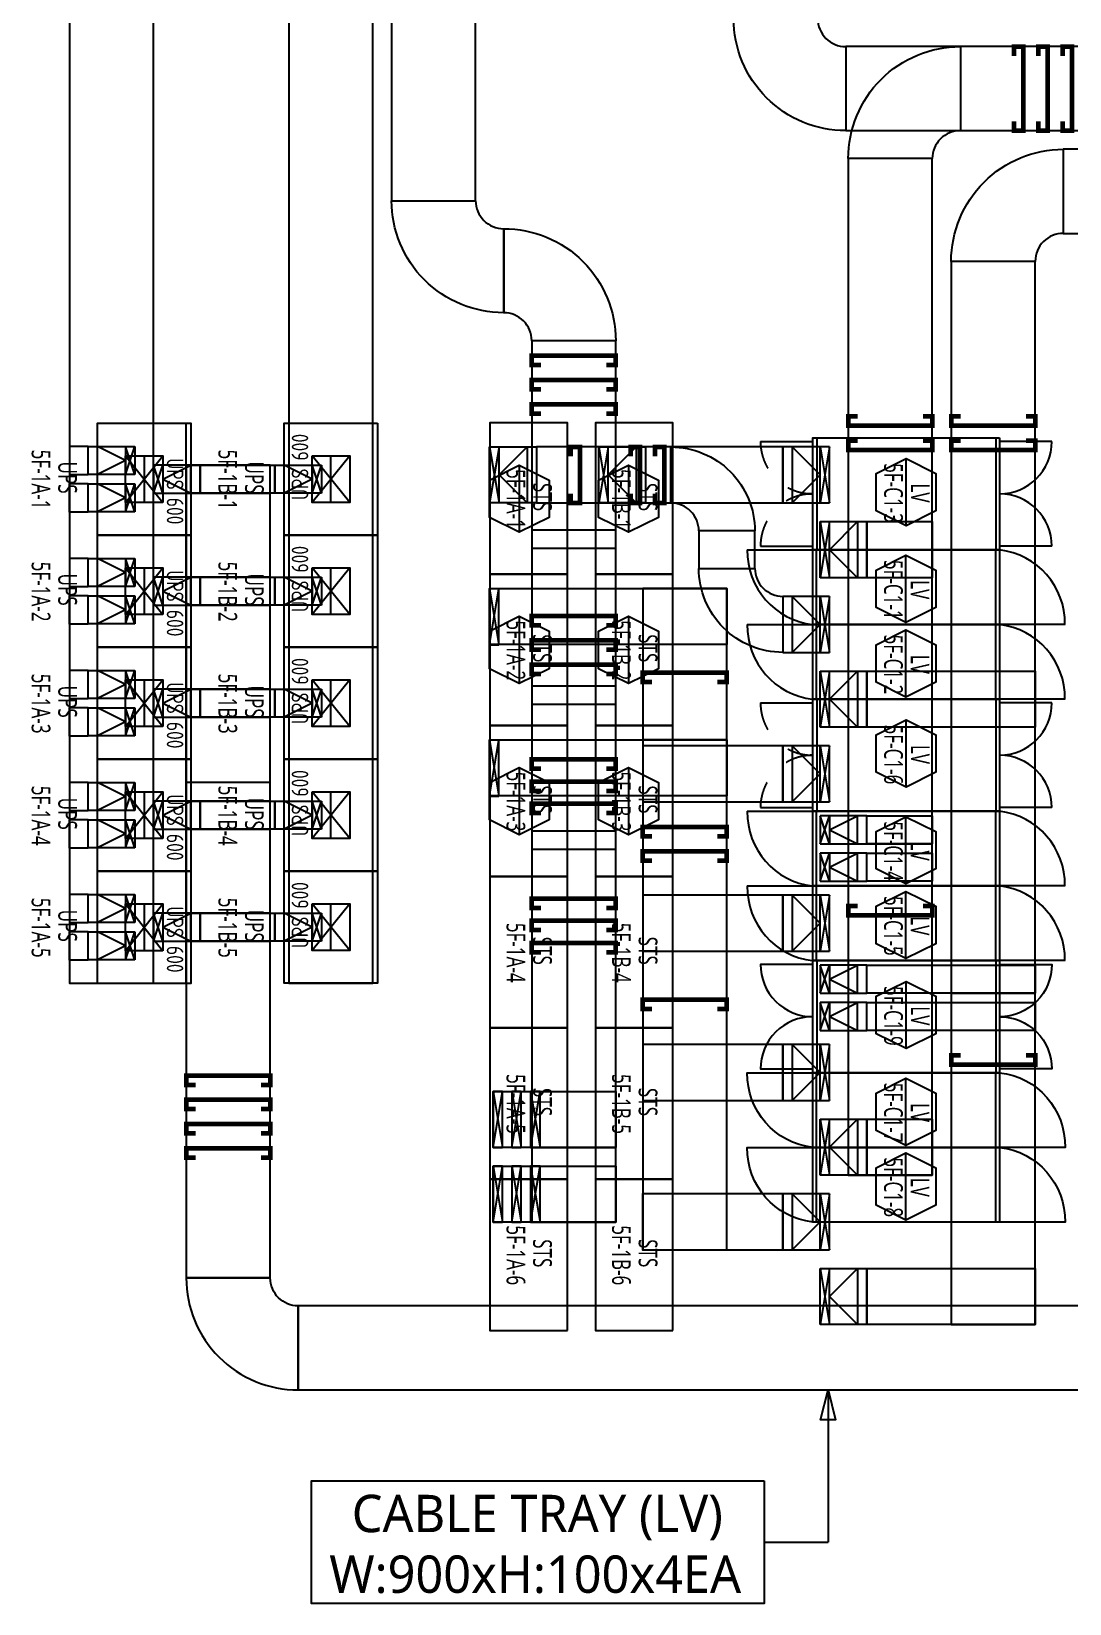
# Model space of a CAD drawing. Header units: millimetres. Extents: x -138191 to 245733, y -341087 to 835263.
# Drawn here: x 135147 to 146264, y 466979 to 483817 of the extents above; entities that cross this region are included whole.
import ezdxf
from ezdxf.enums import TextEntityAlignment as Align

# ---------------------------------------------------------------- set-up
doc = ezdxf.new("R2010")
doc.units = ezdxf.units.MM
doc.header["$LTSCALE"] = 300
doc.linetypes.add('D1', pattern=[3, 1, -1, 1])
for name, color, linetype in [('------00 Switch Gear', 3, 'Continuous'), ('------00 Switch Gear_Number', 1, 'Continuous'), ('-----26 Electrical Cable Tray_HV_N', 30, 'Continuous'), ('-----26 Electrical Cable Tray_LV_STS1', 3, 'Continuous'), ('-----26 Electrical Cable Tray_LV_STS2', 2, 'Continuous'), ('-----26 Electrical Cable Tray_LV_STS3', 151, 'Continuous'), ('-----26 Electrical Cable Tray_LV_STSPDU_A', 181, 'Continuous'), ('-----26 Electrical Cable Tray_LV_STSPDU_B', 41, 'Continuous'), ('-----26 Electrical Cable Tray_LV_UPS', 6, 'Continuous'), ('-----26 Electrical Cable Tray_LV_UPSBAT', 11, 'Continuous')]:
    doc.layers.add(name, color=color, linetype=linetype)
doc.layers.add('NOPLOT', color=191, linetype='Continuous', plot=False)
doc.styles.add('ELEC', font='malgun.ttf')
doc.styles.add('WD', font='isocp2.shx', dxfattribs={"height": 75, "bigfont": 'whgtxt.shx'})

# ---------------------------------------------------------------- blocks, each defined once
blk = doc.blocks.new('STS-R')
blk.add_lwpolyline([(886994, -128588), (888614, -128588), (888614, -129418), (886994, -129418), (886994, -128588)])
blk = doc.blocks.new('UPS 600kV')
at = {"layer": '------00 Switch Gear'}
blk.add_line((800, 850), (-402, 850), dxfattribs=at)
blk.add_lwpolyline([(798, -100), (-402, -100), (-402, 900), (798, 900)], close=True, dxfattribs=at)
at = {"layer": 'NOPLOT'}
for p, q in [((-52, 199), (448, 601)), ((448, 199), (-52, 601)), ((-52, 400), (448, 400))]:
    blk.add_line(p, q, dxfattribs=at)
blk.add_lwpolyline([(448, 601), (448, 199), (-52, 199), (-52, 601)], close=True, dxfattribs=at)
at = {"layer": 'NOPLOT', "style": 'WD', "width": 0.85}
blk.add_text('UPS 600', height=178.2, dxfattribs=at).set_placement((-26, 731), align=Align.MIDDLE_LEFT)
blk = doc.blocks.new('A$550585017316')
at = {"color": 0}
for p, q in [((400, 300), (0, 300)), ((0, 300), (0, 0)), ((500, 300), (400, 300)), ((500, 0), (500, 300)), ((0, 0), (400, 0)), ((400, 0), (500, 0))]:
    blk.add_line(p, q, dxfattribs=at)
at = {"color": 8}
for p, q in [((100, 0), (0, 300)), ((0, 0), (100, 300)), ((100, 150), (400, 300)), ((100, 300), (100, 0)), ((400, 0), (400, 300)), ((100, 150), (400, 0))]:
    blk.add_line(p, q, dxfattribs=at)
blk = doc.blocks.new('A$495596483691')
at = {"color": 0}
for p, q in [((100, 600), (0, 600)), ((0, 600), (0, 0)), ((500, 600), (100, 600)), ((500, 0), (500, 600)), ((0, 0), (100, 0)), ((100, 0), (500, 0))]:
    blk.add_line(p, q, dxfattribs=at)
at = {"color": 8}
for p, q in [((400, 300), (100, 600)), ((100, 600), (100, 0)), ((400, 0), (400, 600)), ((400, 600), (500, 0)), ((500, 600), (400, 0)), ((400, 300), (100, 0))]:
    blk.add_line(p, q, dxfattribs=at)

msp = doc.modelspace()

# ---------------------------------------------------------------- linework, layer by layer
at = {"layer": '------00 Switch Gear'}
for p, q in [((142954, 479425, 0), (143514, 479425, 0)), ((143556, 479465, 0), (143556, 478265, 0)), ((145474, 479465, 0), (145474, 478265, 0)), ((146074, 479425, 0), (145514, 479425, 0)), ((142813, 478265, 0), (143513, 478265, 0)), ((142954, 478305, 0), (143514, 478305, 0)), ((143553, 477465, 0), (143553, 478265, 0)), ((145473, 477465, 0), (145473, 478265, 0)), ((146074, 478305, 0), (145514, 478305, 0)), ((142813, 477465, 0), (143513, 477465, 0)), ((143553, 476665, 0), (143553, 477465, 0)), ((145473, 476665, 0), (145473, 477465, 0)), ((146215, 477465, 0), (145515, 477465, 0)), ((142954, 476625, 0), (143514, 476625, 0)), ((143556, 476665, 0), (143556, 475465, 0)), ((145474, 476665, 0), (145474, 475465, 0)), ((146074, 476625, 0), (145514, 476625, 0)), ((146215, 476665, 0), (145515, 476665, 0)), ((142813, 475465, 0), (143513, 475465, 0)), ((142954, 475505, 0), (143514, 475505, 0)), ((143553, 474665, 0), (143553, 475465, 0)), ((145473, 474665, 0), (145473, 475465, 0)), ((146074, 475505, 0), (145514, 475505, 0)), ((142813, 474665, 0), (143513, 474665, 0)), ((143553, 473865, 0), (143553, 474665, 0)), ((145473, 473865, 0), (145473, 474665, 0)), ((146215, 474665, 0), (145515, 474665, 0)), ((143556, 473865, 0), (143556, 472665, 0)), ((145474, 473865, 0), (145474, 472665, 0)), ((146215, 473865, 0), (145515, 473865, 0)), ((143553, 471865, 0), (143553, 472665, 0)), ((145473, 471865, 0), (145473, 472665, 0)), ((143553, 471065, 0), (143553, 471865, 0)), ((145473, 471065, 0), (145473, 471865, 0))]:
    msp.add_line(p, q, dxfattribs=at)
at = {"layer": '------00 Switch Gear', "elevation": 0}
for points in [[(145514, 479465), (145514, 478265), (143514, 478265), (143514, 479465)], [(143513, 477465), (143513, 478265), (145515, 478265), (145515, 477465)], [(143513, 476665), (143513, 477465), (145515, 477465), (145515, 476665)], [(145514, 476665), (145514, 475465), (143514, 475465), (143514, 476665)], [(143513, 474665), (143513, 475465), (145515, 475465), (145515, 474665)], [(143513, 473865), (143513, 474665), (145515, 474665), (145515, 473865)], [(145514, 473865), (145514, 472665), (143514, 472665), (143514, 473865)], [(143513, 471865), (143513, 472665), (145515, 472665), (145515, 471865)], [(143513, 471065), (143513, 471865), (145515, 471865), (145515, 471065)]]:
    msp.add_lwpolyline(points, close=True, dxfattribs=at)
for points in [[(143514, 473825), (142954, 473825, 0.414214), (143514, 473265, 0.414214), (142954, 472705), (143514, 472705)], [(145514, 473825), (146074, 473825), (146074, 473825, -0.414214), (145514, 473265, -0.414214), (146074, 472705), (145514, 472705)], [(143513, 471865, -0.385743), (142813, 472665), (143513, 472665)], [(145515, 472665, -0.385743), (146215, 471865), (145515, 471865)], [(143513, 471065, -0.385743), (142813, 471865), (143513, 471865)], [(145515, 471865, -0.385743), (146215, 471065), (145515, 471065)]]:
    msp.add_lwpolyline(points, format="xyb", dxfattribs=at)
at = {"layer": '------00 Switch Gear', "linetype": 'D1'}
for centre, start, end in [((143514, 479425, 0), 180, 270), ((143514, 478305, 0), 90, 180), ((143514, 476625, 0), 180, 270), ((143514, 475505, 0), 90, 180)]:
    msp.add_arc(centre, 560, start, end, dxfattribs=at)
at = {"layer": '------00 Switch Gear'}
for centre, radius, start, end in [((145514, 479425, 0), 560, 270, 0), ((145514, 478305, 0), 560, 0, 90), ((143604, 478251, 0), 791, 178.9984, 263.3735), ((145423, 477479, 0), 791, 358.9984, 83.3735), ((143604, 477451, 0), 791, 178.9984, 263.3735), ((145423, 476679, 0), 791, 358.9984, 83.3735), ((145514, 476625, 0), 560, 270, 0), ((145514, 475505, 0), 560, 0, 90), ((143604, 475451, 0), 791, 178.9984, 263.3735), ((145423, 474679, 0), 791, 358.9984, 83.3735), ((143604, 474651, 0), 791, 178.9984, 263.3735), ((145423, 473879, 0), 791, 358.9984, 83.3735)]:
    msp.add_arc(centre, radius, start, end, dxfattribs=at)
at = {"layer": '------00 Switch Gear_Number', "elevation": 0}
for points in [[(144513, 478523), (144513, 479243), (144833, 479084), (144833, 478683), (144513, 478523), (144193, 478683), (144193, 479084), (144513, 479243)], [(144512, 477487), (144512, 478207), (144832, 478047), (144832, 477647), (144512, 477487), (144192, 477647), (144192, 478047), (144512, 478207)], [(144512, 476687), (144512, 477407), (144832, 477247), (144832, 476847), (144512, 476687), (144192, 476847), (144192, 477247), (144512, 477407)], [(144513, 475723), (144513, 476443), (144833, 476284), (144833, 475883), (144513, 475723), (144193, 475883), (144193, 476284), (144513, 476443)], [(144512, 474687), (144512, 475407), (144832, 475247), (144832, 474847), (144512, 474687), (144192, 474847), (144192, 475247), (144512, 475407)], [(144512, 473887), (144512, 474607), (144832, 474447), (144832, 474047), (144512, 473887), (144192, 474047), (144192, 474447), (144512, 474607)], [(144513, 472923), (144513, 473643), (144833, 473484), (144833, 473083), (144513, 472923), (144193, 473083), (144193, 473484), (144513, 473643)], [(144512, 471887), (144512, 472607), (144832, 472447), (144832, 472047), (144512, 471887), (144192, 472047), (144192, 472447), (144512, 472607)], [(144512, 471087), (144512, 471807), (144832, 471647), (144832, 471247), (144512, 471087), (144192, 471247), (144192, 471647), (144512, 471807)]]:
    msp.add_lwpolyline(points, dxfattribs=at)
at = {"layer": '------00 Switch Gear_Number', "color": 1, "elevation": 0}
for points in [[(140371, 479173), (140371, 478453), (140051, 478612), (140051, 479013), (140371, 479173), (140691, 479013), (140691, 478612), (140371, 478453)], [(141541, 479173), (141541, 478453), (141221, 478612), (141221, 479013), (141541, 479173), (141861, 479013), (141861, 478612), (141541, 478453)], [(140371, 477553), (140371, 476833), (140051, 476992), (140051, 477393), (140371, 477553), (140691, 477393), (140691, 476992), (140371, 476833)], [(141541, 477553), (141541, 476833), (141221, 476992), (141221, 477393), (141541, 477553), (141861, 477393), (141861, 476992), (141541, 476833)], [(140371, 475933), (140371, 475213), (140051, 475372), (140051, 475773), (140371, 475933), (140691, 475773), (140691, 475372), (140371, 475213)], [(141541, 475933), (141541, 475213), (141221, 475372), (141221, 475773), (141541, 475933), (141861, 475773), (141861, 475372), (141541, 475213)]]:
    msp.add_lwpolyline(points, dxfattribs=at)
at = {"layer": '-----26 Electrical Cable Tray_HV_N', "color": 1}
msp.add_line((142993, 467637, 0), (143678, 467637, 0), dxfattribs=at)
at = {"layer": '-----26 Electrical Cable Tray_HV_N', "color": 1, "elevation": 0}
msp.add_lwpolyline([(143678, 469267), (143758, 468947), (143598, 468947), (143678, 469267), (143678, 467637)], dxfattribs=at)
msp.add_lwpolyline([(142993, 468294), (142993, 466979), (138147, 466979), (138147, 468294)], close=True, dxfattribs=at)
at = {"layer": '-----26 Electrical Cable Tray_LV_STS1', "elevation": 0}
for points in [[(139904, 486205), (139004, 486205), (139004, 482005), (139904, 482005)], [(139904, 486205), (139004, 486205), (139004, 482005), (139904, 482005)], [(139904, 486205), (139004, 486205), (139004, 482005), (139904, 482005)], [(141404, 480505), (140504, 480505), (140504, 478479), (141404, 478479)], [(141404, 480505), (140504, 480505), (140504, 476809), (141404, 476809)], [(141404, 480505), (140504, 480505), (140504, 475257), (141404, 475257)]]:
    msp.add_lwpolyline(points, close=True, dxfattribs=at)
at = {"layer": '-----26 Electrical Cable Tray_LV_STS1'}
msp.add_lwpolyline([(143567, 483955), (143567, 483955, 0.414214), (143867, 483655), (143867, 483655), (143867, 482755, -0.414214), (142667, 483955)], format="xyb", close=True, dxfattribs=at)
msp.add_lwpolyline([(143567, 483955), (143567, 483955, 0.414214), (143867, 483655), (143867, 483655), (143867, 482755, -0.414214), (142667, 483955)], format="xyb", close=True, dxfattribs=at)
msp.add_lwpolyline([(143567, 483955), (143567, 483955, 0.414214), (143867, 483655), (143867, 483655), (143867, 482755, -0.414214), (142667, 483955)], format="xyb", close=True, dxfattribs=at)
msp.add_lwpolyline([(143867, 483655), (143867, 482755), (147204, 482755), (147204, 483655)], close=True, dxfattribs=at)
msp.add_lwpolyline([(143867, 483655), (143867, 482755), (147204, 482755), (147204, 483655)], close=True, dxfattribs=at)
msp.add_lwpolyline([(143867, 483655), (143867, 482755), (147204, 482755), (147204, 483655)], close=True, dxfattribs=at)
at = {"layer": '-----26 Electrical Cable Tray_LV_STS1', "ltscale": 7.5, "const_width": 50, "elevation": 0}
for points in [[(145670, 483555), (145670, 483655), (145770, 483655), (145770, 482755), (145670, 482755), (145670, 482855)], [(145930, 483555), (145930, 483655), (146030, 483655), (146030, 482755), (145930, 482755), (145930, 482855)], [(146190, 483555), (146190, 483655), (146290, 483655), (146290, 482755), (146190, 482755), (146190, 482855)], [(140604, 480245), (140504, 480245), (140504, 480345), (141404, 480345), (141404, 480245), (141304, 480245)], [(140604, 479985), (140504, 479985), (140504, 480085), (141404, 480085), (141404, 479985), (141304, 479985)], [(140604, 479725), (140504, 479725), (140504, 479825), (141404, 479825), (141404, 479725), (141304, 479725)], [(140604, 477457), (140504, 477457), (140504, 477557), (141404, 477557), (141404, 477457), (141304, 477457)], [(140604, 477197), (140504, 477197), (140504, 477297), (141404, 477297), (141404, 477197), (141304, 477197)], [(140604, 475920), (140504, 475920), (140504, 476020), (141404, 476020), (141404, 475920), (141304, 475920)]]:
    msp.add_lwpolyline(points, dxfattribs=at)
at = {"layer": '-----26 Electrical Cable Tray_LV_STS1', "elevation": 0}
for points in [[(139904, 482005), (139904, 482005, 0.414214), (140204, 481705), (140204, 481705), (140204, 480805, -0.414214), (139004, 482005)], [(139904, 482005), (139904, 482005, 0.414214), (140204, 481705), (140204, 481705), (140204, 480805, -0.414214), (139004, 482005)], [(139904, 482005), (139904, 482005, 0.414214), (140204, 481705), (140204, 481705), (140204, 480805, -0.414214), (139004, 482005)], [(140504, 480505), (140504, 480505, 0.414214), (140204, 480805), (140204, 480805), (140204, 481705, -0.414214), (141404, 480505)], [(140504, 480505), (140504, 480505, 0.414214), (140204, 480805), (140204, 480805), (140204, 481705, -0.414214), (141404, 480505)], [(140504, 480505), (140504, 480505, 0.414214), (140204, 480805), (140204, 480805), (140204, 481705, -0.414214), (141404, 480505)]]:
    msp.add_lwpolyline(points, format="xyb", close=True, dxfattribs=at)
at = {"layer": '-----26 Electrical Cable Tray_LV_STS2', "elevation": 0}
for points in [[(141404, 478279), (140504, 478279), (140504, 471863), (141404, 471863)], [(141404, 476609), (140504, 476609), (140504, 471063), (141404, 471063)], [(141404, 475057), (140504, 475057), (140504, 471063), (141404, 471063)], [(140093, 472463), (141404, 472463), (141404, 471863), (140093, 471863)], [(140193, 471863), (140193, 472463), (140093, 472463), (140093, 471863)], [(140393, 471863), (140393, 472463), (140293, 472463), (140293, 471863)], [(140593, 471863), (140593, 472463), (140493, 472463), (140493, 471863)], [(140093, 471663), (141404, 471663), (141404, 471063), (140093, 471063)], [(140193, 471063), (140193, 471663), (140093, 471663), (140093, 471063)], [(140393, 471063), (140393, 471663), (140293, 471663), (140293, 471063)], [(140593, 471063), (140593, 471663), (140493, 471663), (140493, 471063)]]:
    msp.add_lwpolyline(points, close=True, dxfattribs=at)
at = {"layer": '-----26 Electrical Cable Tray_LV_STS2', "ltscale": 7.5, "const_width": 50, "elevation": 0}
for points in [[(140604, 476937), (140504, 476937), (140504, 477037), (141404, 477037), (141404, 476937), (141304, 476937)], [(140604, 475683), (140504, 475683), (140504, 475783), (141404, 475783), (141404, 475683), (141304, 475683)], [(140604, 475446), (140504, 475446), (140504, 475546), (141404, 475546), (141404, 475446), (141304, 475446)], [(140604, 474430), (140504, 474430), (140504, 474530), (141404, 474530), (141404, 474430), (141304, 474430)], [(140604, 474193), (140504, 474193), (140504, 474293), (141404, 474293), (141404, 474193), (141304, 474193)], [(140604, 473955), (140504, 473955), (140504, 474055), (141404, 474055), (141404, 473955), (141304, 473955)]]:
    msp.add_lwpolyline(points, dxfattribs=at)
at = {"layer": '-----26 Electrical Cable Tray_LV_STS2', "elevation": 0}
for points in [[(140093, 471863), (140193, 472463)], [(140093, 472463), (140193, 471863)], [(140293, 471863), (140393, 472463)], [(140293, 472463), (140393, 471863)], [(140493, 471863), (140593, 472463)], [(140493, 472463), (140593, 471863)], [(140093, 471063), (140193, 471663)], [(140093, 471663), (140193, 471063)], [(140293, 471063), (140393, 471663)], [(140293, 471663), (140393, 471063)], [(140493, 471063), (140593, 471663)], [(140493, 471663), (140593, 471063)]]:
    msp.add_lwpolyline(points, dxfattribs=at)
at = {"layer": '-----26 Electrical Cable Tray_LV_STS3', "ltscale": 7.5, "const_width": 50, "elevation": 0}
for points in [[(140923, 479267), (140923, 479367), (141023, 479367), (141023, 478767), (140923, 478767), (140923, 478867)], [(141564, 479267), (141564, 479367), (141664, 479367), (141664, 478767), (141564, 478767), (141564, 478867)], [(141824, 479267), (141824, 479367), (141924, 479367), (141924, 478767), (141824, 478767), (141824, 478867)], [(141793, 476851), (141693, 476851), (141693, 476951), (142593, 476951), (142593, 476851), (142493, 476851)], [(141793, 475196), (141693, 475196), (141693, 475296), (142593, 475296), (142593, 475196), (142493, 475196)], [(141793, 474936), (141693, 474936), (141693, 475036), (142593, 475036), (142593, 474936), (142493, 474936)], [(141793, 473346), (141693, 473346), (141693, 473446), (142593, 473446), (142593, 473346), (142493, 473346)]]:
    msp.add_lwpolyline(points, dxfattribs=at)
at = {"layer": '-----26 Electrical Cable Tray_LV_STS3', "elevation": 0}
for points in [[(143194, 479367), (140554, 479367), (140554, 478767), (143194, 478767)], [(141994, 479367), (141724, 479367), (141724, 478767), (141994, 478767)], [(142294, 478467), (142294, 478067), (142894, 478067), (142894, 478467)], [(142593, 477250), (140051, 477250), (140051, 477850), (142593, 477850)], [(140151, 477247), (140151, 477847), (140051, 477847), (140051, 477247)], [(142593, 477850), (141693, 477850), (141693, 473967), (142593, 473967)], [(142593, 475630), (140051, 475630), (140051, 476230), (142593, 476230)], [(140151, 475627), (140151, 476227), (140051, 476227), (140051, 475627)], [(142593, 476230), (141693, 476230), (141693, 470767), (142593, 470767)], [(143194, 476167), (141693, 476167), (141693, 475567), (143194, 475567)], [(143194, 474567), (141693, 474567), (141693, 473967), (143194, 473967)], [(143194, 472967), (141693, 472967), (141693, 472367), (143194, 472367)], [(143193, 471367), (141692, 471367), (141692, 470767), (143193, 470767)]]:
    msp.add_lwpolyline(points, close=True, dxfattribs=at)
for points in [[(142294, 478467), (142294, 478467, 0.414214), (141994, 478767), (141994, 478767), (141994, 479367, -0.414214), (142894, 478467)], [(142894, 478067), (142894, 478067, 0.414214), (143194, 477767), (143194, 477767), (143194, 477167, -0.414214), (142294, 478067)]]:
    msp.add_lwpolyline(points, format="xyb", close=True, dxfattribs=at)
for points in [[(140051, 477247), (140151, 477847)], [(140051, 477847), (140151, 477247)], [(140051, 475627), (140151, 476227)], [(140051, 476227), (140151, 475627)]]:
    msp.add_lwpolyline(points, dxfattribs=at)
at = {"layer": '-----26 Electrical Cable Tray_LV_STSPDU_A', "elevation": 0}
msp.add_lwpolyline([(145094, 482755), (145094, 482755, 0.414214), (144794, 482455), (144794, 482455), (143894, 482455, -0.414214), (145094, 483655)], format="xyb", close=True, dxfattribs=at)
msp.add_lwpolyline([(145094, 482755), (145094, 482755, 0.414214), (144794, 482455), (144794, 482455), (143894, 482455, -0.414214), (145094, 483655)], format="xyb", close=True, dxfattribs=at)
at = {"layer": '-----26 Electrical Cable Tray_LV_STSPDU_A'}
msp.add_lwpolyline([(145094, 483655), (145094, 482755), (169054, 482755), (169054, 483655)], close=True, dxfattribs=at)
msp.add_lwpolyline([(145094, 483655), (145094, 482755), (169054, 482755), (169054, 483655)], close=True, dxfattribs=at)
at = {"layer": '-----26 Electrical Cable Tray_LV_STSPDU_A', "elevation": 0}
for points in [[(144794, 482455), (143894, 482455), (143894, 475117), (144794, 475117)], [(144794, 482455), (143894, 482455), (143894, 471567), (144794, 471567)], [(144794, 477967), (144094, 477967), (144094, 478567), (144794, 478567)], [(144794, 475117), (144094, 475117), (144094, 475417), (144794, 475417)], [(144794, 474717), (144094, 474717), (144094, 475017), (144794, 475017)], [(144793, 471567), (144093, 471567), (144093, 472167), (144793, 472167)]]:
    msp.add_lwpolyline(points, close=True, dxfattribs=at)
at = {"layer": '-----26 Electrical Cable Tray_LV_STSPDU_A', "ltscale": 7.5, "const_width": 50, "elevation": 0}
for points in [[(144694, 479694), (144794, 479694), (144794, 479594), (143894, 479594), (143894, 479694), (143994, 479694)], [(144694, 479434), (144794, 479434), (144794, 479334), (143894, 479334), (143894, 479434), (143994, 479434)], [(144694, 474450), (144794, 474450), (144794, 474350), (143894, 474350), (143894, 474450), (143994, 474450)]]:
    msp.add_lwpolyline(points, dxfattribs=at)
at = {"layer": '-----26 Electrical Cable Tray_LV_STSPDU_B'}
msp.add_lwpolyline([(146196, 481655), (146196, 481655, 0.414214), (145896, 481355), (145896, 481355), (144996, 481355, -0.414214), (146196, 482555)], format="xyb", close=True, dxfattribs=at)
msp.add_lwpolyline([(146196, 481655), (146196, 481655, 0.414214), (145896, 481355), (145896, 481355), (144996, 481355, -0.414214), (146196, 482555)], format="xyb", close=True, dxfattribs=at)
msp.add_lwpolyline([(146196, 482555), (146196, 481655), (167954, 481655), (167954, 482555)], close=True, dxfattribs=at)
msp.add_lwpolyline([(146196, 482555), (146196, 481655), (167954, 481655), (167954, 482555)], close=True, dxfattribs=at)
at = {"layer": '-----26 Electrical Cable Tray_LV_STSPDU_B', "elevation": 0}
for points in [[(145896, 481355), (144996, 481355), (144996, 473517), (145896, 473517)], [(145896, 481355), (144996, 481355), (144996, 469967), (145896, 469967)], [(145896, 476367), (144094, 476367), (144094, 476967), (145896, 476967)], [(145896, 473517), (144094, 473517), (144094, 473817), (145896, 473817)], [(145896, 473117), (144094, 473117), (144094, 473417), (145896, 473417)], [(145896, 469967), (144093, 469967), (144093, 470567), (145896, 470567)]]:
    msp.add_lwpolyline(points, close=True, dxfattribs=at)
at = {"layer": '-----26 Electrical Cable Tray_LV_STSPDU_B', "ltscale": 7.5, "const_width": 50, "elevation": 0}
for points in [[(145796, 479694), (145896, 479694), (145896, 479594), (144996, 479594), (144996, 479694), (145096, 479694)], [(145796, 479434), (145896, 479434), (145896, 479334), (144996, 479334), (144996, 479434), (145096, 479434)], [(145796, 472850), (145896, 472850), (145896, 472750), (144996, 472750), (144996, 472850), (145096, 472850)]]:
    msp.add_lwpolyline(points, dxfattribs=at)
at = {"layer": '-----26 Electrical Cable Tray_LV_UPS', "elevation": 0}
for points in [[(136454, 491505), (135554, 491505), (135554, 473623), (136454, 473623)], [(136454, 491505), (135554, 491505), (135554, 473623), (136454, 473623)], [(138804, 491505), (137904, 491505), (137904, 473623), (138804, 473623)], [(136454, 490705), (135554, 490705), (135554, 473623), (136454, 473623)], [(136454, 490705), (135554, 490705), (135554, 473623), (136454, 473623)], [(138804, 490705), (137904, 490705), (137904, 473623), (138804, 473623)], [(135753, 479373), (135553, 479373), (135553, 479073), (135753, 479073)], [(135753, 478973), (135552, 478973), (135552, 478673), (135753, 478673)], [(135753, 478173), (135553, 478173), (135553, 477873), (135753, 477873)], [(135753, 477773), (135552, 477773), (135552, 477473), (135753, 477473)], [(135753, 476973), (135553, 476973), (135553, 476673), (135753, 476673)], [(135753, 476573), (135552, 476573), (135552, 476273), (135753, 476273)], [(135753, 475773), (135553, 475773), (135553, 475473), (135753, 475473)], [(135753, 475373), (135552, 475373), (135552, 475073), (135753, 475073)], [(135753, 474573), (135553, 474573), (135553, 474273), (135753, 474273)], [(135753, 474173), (135552, 474173), (135552, 473873), (135753, 473873)]]:
    msp.add_lwpolyline(points, close=True, dxfattribs=at)
at = {"layer": '-----26 Electrical Cable Tray_LV_UPSBAT', "elevation": 0}
for points in [[(137705, 479173), (136805, 479173), (136805, 470467), (137705, 470467)], [(136805, 479173), (137752, 479173), (137752, 478873), (136805, 478873)], [(136805, 479173), (137752, 479173), (137752, 478873), (136805, 478873)], [(137705, 479173), (136805, 479173), (136805, 470467), (137705, 470467)], [(137705, 479173), (136955, 479173), (136955, 478873), (137705, 478873)], [(136805, 477973), (137752, 477973), (137752, 477673), (136805, 477673)], [(136805, 477973), (137752, 477973), (137752, 477673), (136805, 477673)], [(137705, 477973), (136955, 477973), (136955, 477673), (137705, 477673)], [(136805, 476773), (137752, 476773), (137752, 476473), (136805, 476473)], [(136805, 476773), (137752, 476773), (137752, 476473), (136805, 476473)], [(137705, 476773), (136955, 476773), (136955, 476473), (137705, 476473)], [(137705, 475773), (136805, 475773), (136805, 470467), (137705, 470467)], [(137705, 475773), (136805, 475773), (136805, 470467), (137705, 470467)], [(136805, 475573), (137752, 475573), (137752, 475273), (136805, 475273)], [(136805, 475573), (137752, 475573), (137752, 475273), (136805, 475273)], [(137705, 475573), (136955, 475573), (136955, 475273), (137705, 475273)], [(136805, 474373), (137752, 474373), (137752, 474073), (136805, 474073)], [(136805, 474373), (137752, 474373), (137752, 474073), (136805, 474073)], [(137705, 474373), (136955, 474373), (136955, 474073), (137705, 474073)], [(138005, 470167), (138005, 469267), (154004, 469267), (154004, 470167)], [(138005, 470167), (138005, 469267), (154004, 469267), (154004, 470167)], [(138005, 470167), (138005, 469267), (157654, 469267), (157654, 470167)], [(138005, 470167), (138005, 469267), (157654, 469267), (157654, 470167)]]:
    msp.add_lwpolyline(points, close=True, dxfattribs=at)
at = {"layer": '-----26 Electrical Cable Tray_LV_UPSBAT', "ltscale": 7.5, "const_width": 50, "elevation": 0}
for points in [[(136906, 472535), (136806, 472535), (136806, 472635), (137705, 472635), (137705, 472535), (137605, 472535)], [(136906, 472275), (136806, 472275), (136806, 472375), (137705, 472375), (137705, 472275), (137605, 472275)], [(136906, 472015), (136806, 472015), (136806, 472115), (137705, 472115), (137705, 472015), (137605, 472015)], [(136906, 471755), (136806, 471755), (136806, 471855), (137705, 471855), (137705, 471755), (137605, 471755)]]:
    msp.add_lwpolyline(points, dxfattribs=at)
at = {"layer": '-----26 Electrical Cable Tray_LV_UPSBAT', "elevation": 0}
msp.add_lwpolyline([(138005, 470167), (138005, 470167, -0.414214), (137705, 470467), (137705, 470467), (136805, 470467, 0.414214), (138005, 469267)], format="xyb", close=True, dxfattribs=at)
msp.add_lwpolyline([(138005, 470167), (138005, 470167, -0.414214), (137705, 470467), (137705, 470467), (136805, 470467, 0.414214), (138005, 469267)], format="xyb", close=True, dxfattribs=at)
msp.add_lwpolyline([(138005, 470167), (138005, 470167, -0.414214), (137705, 470467), (137705, 470467), (136805, 470467, 0.414214), (138005, 469267)], format="xyb", close=True, dxfattribs=at)
msp.add_lwpolyline([(138005, 470167), (138005, 470167, -0.414214), (137705, 470467), (137705, 470467), (136805, 470467, 0.414214), (138005, 469267)], format="xyb", close=True, dxfattribs=at)

# ---------------------------------------------------------------- block references
at = {"layer": '------00 Switch Gear'}
for p, rotation in [((135954, 479220, 0), 270), ((138754, 478825, 0), 89.99999999999999), ((135954, 478020, 0), 270), ((138754, 477625, 0), 89.99999999999999), ((135954, 476820, 0), 270), ((138754, 476425, 0), 89.99999999999999), ((135954, 475620, 0), 270), ((138754, 475225, 0), 89.99999999999999), ((135954, 474420, 0), 270), ((138754, 474025, 0), 89.99999999999999)]:
    msp.add_blockref('UPS 600kV', p, dxfattribs=dict(at, rotation=rotation))
at = {"layer": '------00 Switch Gear', "xscale": -1, "rotation": 270}
for p in [(269474, -408989, 0), (270604, -408989, 0), (269474, -410609, 0), (270604, -410609, 0), (269474, -412229, 0), (270604, -412229, 0), (269474, -413849, 0), (270604, -413849, 0), (269474, -415469, 0), (270604, -415469, 0), (269474, -417089, 0), (270604, -417089, 0)]:
    msp.add_blockref('STS-R', p, dxfattribs=at)
at = {"layer": '-----26 Electrical Cable Tray_LV_STS3', "xscale": -1}
for p in [(140554, 478767, 0), (141724, 478767)]:
    msp.add_blockref('A$495596483691', p, dxfattribs=at)
at = {"layer": '-----26 Electrical Cable Tray_LV_STS3'}
for p in [(143194, 478767, 0), (143194, 477167, 0), (143194, 475567, 0), (143194, 473967, 0), (143194, 472367, 0), (143193, 470767, 0)]:
    msp.add_blockref('A$495596483691', p, dxfattribs=at)
at = {"layer": '-----26 Electrical Cable Tray_LV_STSPDU_A', "xscale": -1}
for p in [(144094, 477967, 0), (144093, 471567, 0)]:
    msp.add_blockref('A$495596483691', p, dxfattribs=at)
at = {"layer": '-----26 Electrical Cable Tray_LV_STSPDU_A'}
for p in [(143594, 475117, 0), (143594, 474717, 0)]:
    msp.add_blockref('A$550585017316', p, dxfattribs=at)
at = {"layer": '-----26 Electrical Cable Tray_LV_STSPDU_B', "xscale": -1}
for p in [(144094, 476367, 0), (144093, 469967, 0)]:
    msp.add_blockref('A$495596483691', p, dxfattribs=at)
at = {"layer": '-----26 Electrical Cable Tray_LV_STSPDU_B'}
for p in [(143594, 473517, 0), (143594, 473117, 0)]:
    msp.add_blockref('A$550585017316', p, dxfattribs=at)
at = {"layer": '-----26 Electrical Cable Tray_LV_UPS', "xscale": -1}
for p in [(136253, 479073, 0), (136253, 478673, 0), (136253, 477873, 0), (136253, 477473, 0), (136253, 476673, 0), (136253, 476273, 0), (136253, 475473, 0), (136253, 475073, 0), (136253, 474273, 0), (136253, 473873, 0)]:
    msp.add_blockref('A$550585017316', p, dxfattribs=at)
at = {"layer": '-----26 Electrical Cable Tray_LV_UPSBAT'}
for p in [(136455, 478873, 0), (136455, 477673, 0), (136455, 476473, 0), (136455, 475273, 0), (136455, 474073, 0)]:
    msp.add_blockref('A$550585017316', p, dxfattribs=at)
at = {"layer": '-----26 Electrical Cable Tray_LV_UPSBAT', "xscale": -1}
for p in [(138253, 478873, 0), (138253, 477673, 0), (138253, 476473, 0), (138253, 475273, 0), (138253, 474073, 0)]:
    msp.add_blockref('A$550585017316', p, dxfattribs=at)

# ---------------------------------------------------------------- texts
at = {"layer": '------00 Switch Gear_Number', "color": 0, "style": 'ELEC', "width": 0.7}
for s, p in [('5F-1A-1', (135250, 479018, 0)), ('5F-1B-1', (137250, 479018, 0)), ('UPS', (135535, 479039, 0)), ('UPS', (137535, 479039, 0)), ('5F-1A-1', (140335, 478810, 0)), ('5F-1B-1', (141465, 478810, 0)), ('5F-C1-3', (144379, 478874, 0)), ('STS', (140620, 478831, 0)), ('STS', (141750, 478831, 0)), ('LV', (144664, 478874, 0)), ('5F-1A-2', (135250, 477818, 0)), ('5F-1B-2', (137250, 477818, 0)), ('5F-C1-1', (144378, 477838, 0)), ('UPS', (135535, 477839, 0)), ('UPS', (137535, 477839, 0)), ('LV', (144663, 477838, 0)), ('5F-1A-2', (140335, 477190, 0)), ('5F-1B-2', (141465, 477190, 0)), ('STS', (140620, 477211, 0)), ('STS', (141750, 477211, 0)), ('5F-C1-2', (144378, 477038, 0)), ('LV', (144663, 477038, 0)), ('5F-1A-3', (135250, 476618, 0)), ('5F-1B-3', (137250, 476618, 0)), ('UPS', (135535, 476639, 0)), ('UPS', (137535, 476639, 0)), ('5F-C1-6', (144379, 476074, 0)), ('LV', (144664, 476074, 0)), ('5F-1A-3', (140335, 475570, 0)), ('5F-1B-3', (141465, 475570, 0)), ('5F-1A-4', (135250, 475418, 0)), ('5F-1B-4', (137250, 475418, 0)), ('STS', (140620, 475591, 0)), ('STS', (141750, 475591, 0)), ('UPS', (135535, 475439, 0)), ('UPS', (137535, 475439, 0)), ('5F-C1-4', (144378, 475038, 0)), ('LV', (144663, 475038, 0)), ('5F-1A-5', (135250, 474218, 0)), ('5F-1B-5', (137250, 474218, 0)), ('5F-C1-5', (144378, 474238, 0)), ('UPS', (135535, 474239, 0)), ('UPS', (137535, 474239, 0)), ('5F-1A-4', (140335, 473950, 0)), ('5F-1B-4', (141465, 473950, 0)), ('LV', (144663, 474238, 0)), ('STS', (140620, 473971, 0)), ('STS', (141750, 473971, 0)), ('5F-C1-9', (144379, 473274, 0)), ('LV', (144664, 473274, 0)), ('5F-1A-5', (140335, 472330, 0)), ('STS', (140620, 472351, 0)), ('5F-1B-5', (141465, 472330, 0)), ('STS', (141750, 472351, 0)), ('5F-C1-7', (144378, 472238, 0)), ('LV', (144663, 472238, 0)), ('5F-C1-8', (144378, 471438, 0)), ('LV', (144663, 471438, 0)), ('5F-1A-6', (140335, 470710, 0)), ('5F-1B-6', (141465, 470710, 0)), ('STS', (140620, 470731, 0)), ('STS', (141750, 470731, 0))]:
    msp.add_text(s, height=200, rotation=270, dxfattribs=at).set_placement(p, align=Align.MIDDLE_CENTER)
at = {"layer": '-----26 Electrical Cable Tray_LV_UPSBAT', "style": 'ELEC'}
for s, p in [('CABLE TRAY (LV)', (138577, 467944, 0)), ('W:900xH:100x4EA', (138337, 467294, 0))]:
    msp.add_text(s, height=400, dxfattribs=at).set_placement(p, align=Align.MIDDLE_LEFT)

doc.saveas('drawing.dxf')
